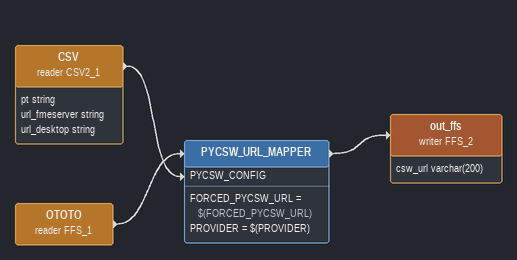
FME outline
CSV (reader CSV2_1)
    attributes: pt string, url_fmeserver string, url_desktop string
    -> PYCSW_URL_MAPPER [PYCSW_CONFIG]
OTOTO (reader FFS_1)
    -> PYCSW_URL_MAPPER
PYCSW_URL_MAPPER
    FORCED_PYCSW_URL = $(FORCED_PYCSW_URL)
    PROVIDER = $(PROVIDER)
    -> out_ffs (writer FFS_2)
out_ffs (writer FFS_2)
    attributes: csw_url varchar(200)
